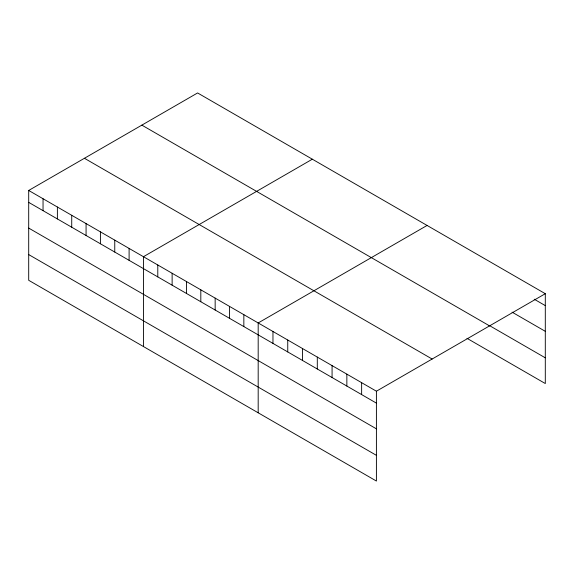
<?xml version="1.0" encoding="UTF-8"?>
<svg xmlns="http://www.w3.org/2000/svg" width="574" height="574" viewBox="0 0 574 574"><rect width="100%" height="100%" fill="white"/><g stroke="black" fill="none" stroke-linecap="round" stroke-linejoin="round"><path stroke-width="0.86" d="M28.7 190.46L376.408 391.21L376.408 481.048L28.7 280.299L28.7 190.46L197.592 92.952L545.3 293.701L545.3 383.54L466.978 338.316M312.335 159.199L143.443 256.707L143.443 346.545M427.078 225.446L258.185 322.954L258.185 412.792M376.408 391.21L545.3 293.701M534.215 299.212L545.3 305.612M512.051 312.134L545.3 331.327M489.148 325.401L545.3 357.824M141.857 125.132L489.565 325.881M84.435 158.288L432.143 359.037M28.7 202.371L376.408 403.12M28.7 228.086L376.408 428.835M28.7 254.583L376.408 455.333M361.634 382.679L361.634 394.589M346.854 374.148L346.854 386.058M332.073 365.616L332.073 377.527M317.3 357.085L317.3 368.996M302.52 348.554L302.52 360.465M287.746 340.023L287.746 351.934M272.966 331.492L272.966 343.396M243.842 314.674L243.842 326.584M229.5 306.394L229.5 318.305M215.157 298.114L215.157 310.025M200.814 289.834L200.814 301.745M186.471 281.554L186.471 293.465M172.128 273.274L172.128 285.185M157.785 264.994L157.785 276.898M129.1 248.427L129.1 260.338M114.757 240.147L114.757 252.058M100.414 231.867L100.414 243.778M86.071 223.587L86.071 235.498M71.728 215.307L71.728 227.218M57.386 207.027L57.386 218.938M43.043 198.748L43.043 210.651"/></g></svg>
